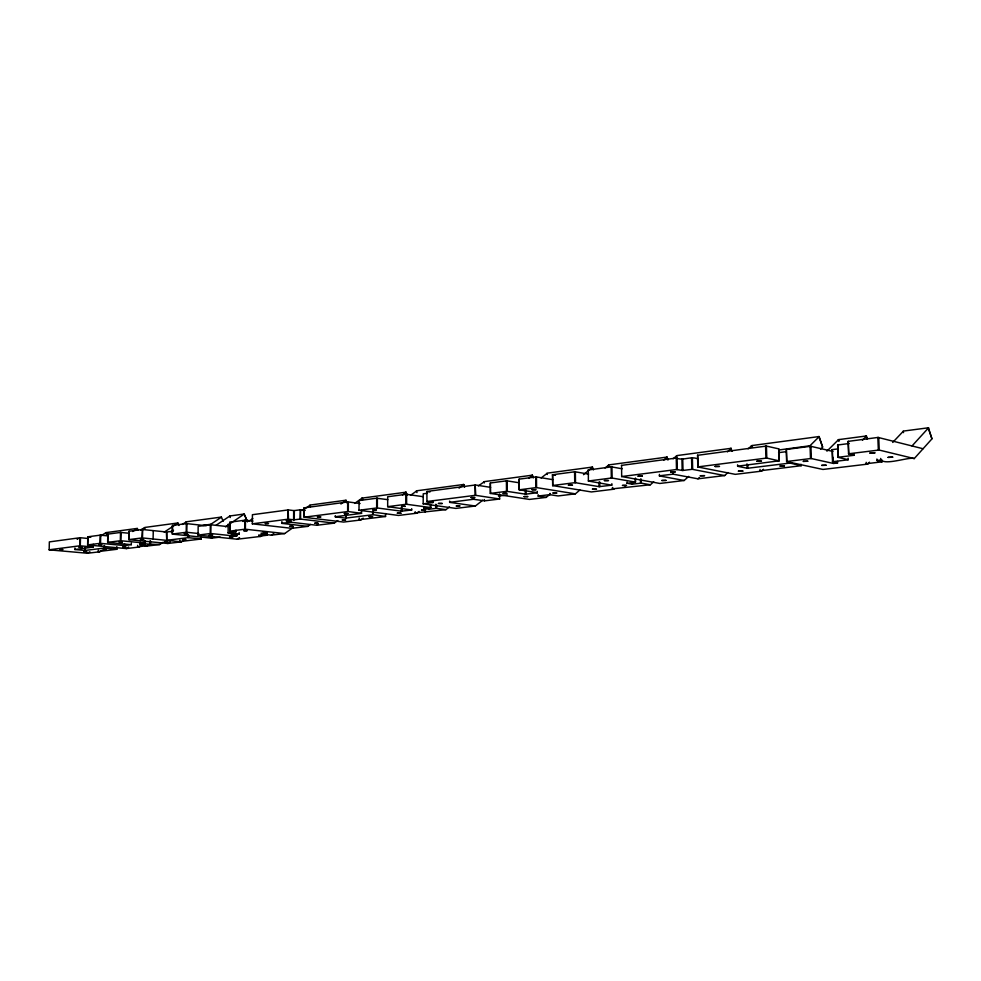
<?xml version="1.0" encoding="UTF-8"?>
<svg xmlns="http://www.w3.org/2000/svg" width="981" height="981" viewBox="0 0 981 981"><rect width="100%" height="100%" fill="white"/><g stroke="black" fill="none" stroke-linecap="round" stroke-linejoin="round"><path stroke-width="1.47" d="M363.191 518.164L360.726 519.979L359.107 519.722L385.558 516.484L385.558 513.541M411.677 508.685L411.713 509.973L387.667 506.674L387.691 496.742L406.257 494.289L423.081 496.68M335.257 516.742L361.523 513.345L361.535 510.365M372.657 512.07L372.657 514.767L345.962 518.078L346.011 514.584M373.344 511.812L373.332 514.767L385.558 516.484M419.059 511.444L416.741 513.21L398.458 515.442L358.985 510.243L376.655 507.986L376.679 498.213L387.863 499.672M411.713 509.973L401.511 511.187L377.354 507.986L377.378 498.213M345.937 518.078L345.349 514.081M358.997 510.316L359.071 500.568L376.679 498.213M359.144 519.783L359.181 518.054M335.294 515.663L335.281 516.828L345.337 518.078M337.832 520.555L334.263 523.131L300.64 519.096L300.468 509.813L299.978 519.096L293.981 519.832L288.488 519.207L288.181 509.936L287.862 519.219L252.289 523.829L291.676 528.33L307.727 526.368L310.437 524.43M304.233 507.839L304.135 517.208L347.63 511.567L347.666 501.953L304.184 507.851M360.726 519.979L343.608 522.064L304.196 517.281L304.184 507.913M307.727 526.368L281.841 523.364L281.878 521.585M334.263 523.131L316.765 525.264L290.928 522.235L290.94 520.519M293.601 519.82L293.675 510.586L288.61 509.948M294.263 519.82L294.337 510.586L300.112 509.826M266.918 533.615L266.893 535.258L261.204 534.571L261.228 532.928M261.204 534.571L262.945 534.289L262.969 532.094M228.046 532.879L235.98 531.898L229.762 531.162L244.735 529.225L244.858 520.212L252.963 521.083M292.963 527.668L284.649 533.566L245.385 529.225L245.495 520.224M252.338 523.842L252.411 514.706L288.009 509.948M263.031 534.706L260.566 536.435L259.021 536.276L259.033 534.645M228.23 524.112L228.107 532.953L239.229 534.142L231.369 535.16L231.393 532.977M229.934 522.248L229.787 531.089L229.91 522.174L244.858 520.212M236.924 535.822L235.244 536.08L235.317 534.437M235.906 531.825L235.918 530.157M236.862 534.179L236.899 535.822L231.369 535.234M239.143 534.142L239.168 532.487M201.044 538.961L201.007 536.153M201.08 535.871L201.019 539.023L179.572 541.635M262.933 534.78L260.566 536.435L237.194 539.219L197.99 535.123L210.204 533.541L210.339 524.737L227.347 526.552M235.244 536.08L210.829 533.541L210.964 524.737M179.928 540.126L179.866 541.671M186.341 523.596L172.472 525.448L172.313 534.056L186.194 532.278L186.341 523.596L206.317 525.73M198.849 533.554L186.807 532.278L186.954 523.596M172.999 531.199L166.966 531.984L166.745 540.31L187.96 537.686L188.009 534.866M201.019 538.961L188.573 537.686L188.61 535.037M198.076 535.135L198.162 526.319L210.339 524.737M142.086 529.507L129.026 531.248L128.842 539.611L141.902 537.944L142.417 529.495L166.365 531.984L166.745 540.31M220.149 537.11L211.467 538.164L172.386 534.118L172.497 525.509M137.634 545.301L137.683 546.871L139.204 547.018L141.546 545.485M163.275 542.162L159.719 544.516L140.124 543.732L140.16 542.199M183.901 540.175L181.436 541.831L142.503 537.944L142.686 529.507M140.124 543.732L144.612 543.106L144.661 541.058M144.747 544.185L144.796 541.463M159.719 544.516L146.451 546.135L144.918 545.988L144.955 544.467M145.323 544.185L145.384 541.12M149.897 543.621L149.958 540.887M150.485 543.621L150.534 541.058M153.097 538.998L153.269 530.611M120.504 532.438L107.824 534.13L107.628 542.37L120.32 540.739L120.504 532.438L128.474 533.186M144.612 543.045L120.908 540.752L121.092 532.438M107.665 542.419L131.356 544.688L124.599 545.583L124.685 544.063M129.112 531.322L128.928 539.673L167.776 543.486L181.436 541.831M131.295 544.688L131.331 543.155M102.196 550.194L99.743 551.776L98.223 551.641L98.259 550.169M100.148 535.16L87.824 536.803L87.616 544.921L99.939 543.351L100.148 535.16L108.082 535.884M124.599 545.583L100.528 543.351L100.724 535.16M104.207 545.424L104.145 548.085L85.249 550.427L85.335 547.962M104.759 546.086L104.722 548.085L116.849 549.237M107.726 542.432L107.922 534.191M116.825 546.589L116.849 549.286L98.125 551.58M85.224 550.427L84.783 547.79M87.898 536.865L87.714 544.982L126.316 548.587L139.204 547.018M84.709 550.415L74.838 549.532L93.256 547.067L93.232 544.332M74.924 549.532L74.961 548.048M928.517 427.875L912.048 445.938M866.431 436.091L862.458 440.199M268.475 523.547L265.042 523.523L268.475 523.535M592.524 467.189L583.487 474.706M731.139 448.452L727.412 451.873M880.644 458.446C881.625 467.005 909.828 456.226 914.243 458.581L931.938 438.863L928.48 427.924M892.698 442.443L903.464 431.076L928.504 427.777M786.235 449.543L786.627 461.622L822.961 469.445L867.645 464.123L869.485 462.174M317.403 516.926L320.946 516.95L317.415 516.962M826.934 451.162L838.534 439.635L866.419 435.969M820.57 449.163L822.63 447.103L819.16 436.655L809.987 445.73L810.441 447.017M314.803 523.216L318.236 523.241L314.815 523.253M697.798 466.981L735.296 474.35L761.563 471.15L763.512 469.261M659.44 474.387L659.391 475.797L673.064 474.154L697.932 478.814L724.677 475.564L727.939 472.511M748.098 448.82L751.986 445.546L819.147 436.545M346.048 500.31L340.922 504.001M697.932 478.814L699.441 477.44M724.677 475.564L692.218 469.31L682.629 470.488L676.547 469.519L621.635 476.545L659.845 483.461L684.186 480.494L688.711 476.374M459.059 488.17L463.706 484.467L416.937 490.758L410.536 495.344M612.5 488.845L650.378 484.761L653.726 481.794M673.125 458.74L677.086 455.564L731.139 448.317M663.72 460.138L667.068 457.207L668.012 460.003M345.57 520.004L342.087 519.991L345.57 519.979M142.895 544.896L139.842 544.872L142.932 544.946M538.213 494.755L538.152 496.055L549.667 494.657L558.103 495.945L575.369 493.835L579.93 489.997M605.032 467.962L609.042 464.871L667.031 457.085M221.424 517.171L210.927 524.222L211.369 525.142M537.355 492.744L525.558 494.166L506.834 491.322L490.365 493.406L529.458 499.427L546.196 497.392L550.378 493.934M463.682 484.626L464.663 487.091L463.596 484.467M541.132 477.968L547.41 473.124L592.487 467.066M177.941 523.094L164.232 532.107M528.967 478.029L532.401 475.27L533.333 477.894M432.952 500.568L433.001 502.53L423.179 503.854L455.834 508.403L475.38 506.012L482.811 500.163M137.315 528.526L132.68 531.518M532.376 475.172L484.455 481.61L478.299 485.951M415.147 512.928L445.938 509.654L449.457 506.932M184.318 533.799L187.579 533.885L184.318 533.836M402.529 494.902L406.036 492.303L407.115 495.135M354.632 503.4L362.173 498.09L405.999 492.192M316.765 525.264L318.396 524.099M416.349 491.003L416.999 492.585M262.945 534.289L271.443 535.148L273.809 533.468M809.914 445.766L778.889 449.985M302.332 510.5L310.352 505.019L345.999 500.212L347.102 503.045M237.194 539.219L239.572 537.576M249.137 521.083L252.865 518.52M225.434 526.846L244.195 514.105L247.433 521.684M211.467 538.164L213.846 536.546M215.943 525.35L229.934 515.969L244.134 514.007L247.433 521.524M211.859 536.435L208.671 536.374L211.884 536.386M167.776 543.486L170.154 541.904M171.05 531.837L173.527 530.194M182.233 524.455L186.464 521.782L221.363 517.073L223.214 521.242M146.451 546.135L148.646 544.688M126.316 548.587L128.67 547.042M140.737 530.034L144.955 527.422L177.917 522.971L178.971 525.522M49.124 549.801L79.706 545.816L79.915 537.747L49.344 541.904L49.173 549.851L87.542 553.259L89.884 551.751M100.687 535.945L106.095 532.609L137.303 528.403L138.113 530.157M232.693 537.036L229.493 537.036L232.767 537.073M247.016 530.746L243.668 530.721L247.028 530.709M210.866 524.259L202.834 525.424M59.976 549.568L63.005 549.642L60 549.618M83.986 551.727L86.953 551.812L84.035 551.788M98.836 544.688L101.938 544.749L98.836 544.737M106.083 549.483L103.14 549.348L106.107 549.421M122.049 542.248L118.995 542.113L122.085 542.186M914.243 458.581L879.086 450.034L848.528 453.798L854.01 455.282L854.022 453.627M122.907 546.944L125.936 546.993L122.981 547.03M882.066 461.72L876.94 460.518L880.705 459.966M882.066 461.793L881.686 459.586M778.779 448.955L778.926 460.862L737.638 466.183M786.186 449.457L810.674 446.281L832.93 451.432M779.086 460.825L778.755 448.869L766.431 446.097L766.799 458.078L779.012 460.849M760.042 470.782L801.33 465.693L790.11 463.093L790.061 461.622M786.578 461.536L811.042 458.495L833.396 463.437L837.553 462.995M837.627 445.018L849.141 443.51M832.084 449.666L838.412 448.832M838.081 457.293L854.01 455.282M832.513 461.732L848.136 459.795L848.148 458.164M697.516 455.319L766.296 446.073M866.223 463.731L881.784 461.855M697.798 466.907L766.664 458.053M552.475 474.743L574.927 471.763L588.575 474.117M588.171 469.973L611.445 466.87L622.138 468.783M552.61 485.509L575.087 482.652L599.183 486.662L611.752 485.166L588.355 481.021L611.703 477.98L635.529 482.137L635.394 478.029L635.357 482.235L627.104 483.265L632.034 484.185L641.182 483.143L650.378 484.761M621.427 465.399L676.24 458.053C683.463 461.144 690.943 455.589 698.129 459.034M627.055 483.363L627.031 482.002M449.641 501.095L449.641 502.358L473.406 499.28L484.81 500.837L499.721 498.998L475.773 495.356L475.172 485.006L475.074 495.356L426.919 501.512L433.013 502.456M552.695 479.648L536.153 476.901L519.084 479.145L519.219 489.813L537.355 492.67M423.179 503.854L423.24 493.811L427.385 493.259M423.939 508.465L430.659 507.618M361.56 513.333L348.316 511.567L348.365 501.953L360.088 503.523M575.369 493.835L536.423 487.582L519.219 489.813M923.072 448.746L878.069 437.428L848.038 441.389L848.565 453.884M281.841 523.364L290.928 522.235M475.012 485.031L426.919 491.456L426.931 501.598M519.219 482.787L506.736 480.813L490.365 482.971L490.488 493.382M612.61 488.82L612.622 487.496M258.947 536.202L266.893 535.258M778.558 452.67L785.928 451.714M430.647 507.557L406.318 504.234L387.667 506.674M498.471 496.067L507.336 494.951M747.816 464.614L747.829 468.231L789.95 463.069M429.371 507.962L429.298 509.188L436.373 508.354L445.938 509.654M137.598 546.809L144.918 545.988M87.542 553.259L99.743 551.776M294.312 510.586L293.748 510.586M271.443 535.148L284.649 533.566M475.074 495.356L475.736 495.344M376.655 507.986L377.354 507.986M299.978 519.096L300.64 519.096M186.194 532.278L186.807 532.278M244.735 529.225L245.385 529.225M210.204 533.541L210.829 533.541M242.687 521.389L243.962 521.303M747.829 468.231L747.13 468.219L746.97 463.89M429.298 509.188L423.976 508.538L424 507.324M246.734 521.328L247.739 521.402M93.244 547.018L80.283 545.828L80.503 537.747L87.64 538.434M87.922 536.865L90.865 537.159M300.676 509.826L305.238 510.402M425.46 511.751L425.484 509.347M415.159 513.002L416.741 513.21M475.711 485.019L490.635 487.361M449.641 502.358L475.38 506.012M426.87 491.542L429.936 491.996M538.152 496.141L546.196 497.392M552.659 485.595L591.371 491.947L614.045 489.188L612.5 488.918L612.512 487.594M673.138 474.166L673.138 472.756M552.487 474.816L555.491 475.331M490.316 483.069L490.426 493.492M659.342 475.908L684.186 480.494M588.379 481.021L588.342 469.948M552.524 474.829L552.683 485.595M621.66 476.631L621.598 465.362M747.105 468.219L737.626 466.282L737.589 464.835M761.563 471.15L760.103 470.855L760.054 469.433M697.822 466.981L697.565 455.405M832.526 461.806L837.553 462.934L837.467 461.413M848.234 459.684L838.117 457.379L837.664 445.104M867.645 464.123L866.248 463.805L866.186 462.309M832.096 449.739L832.55 461.806M822.605 446.993L818.853 436.52M931.925 438.765L928.136 427.753M106.12 532.609L106.721 533.897M105.617 532.818L106.218 534.093M144.452 527.631L145.053 528.943M185.961 521.99L186.574 523.351M229.652 516.104L230.265 517.502M309.8 505.24L310.425 506.723M362.247 498.078L362.872 499.611M361.646 498.323L362.283 499.844M405.913 492.192L406.98 494.804M483.878 481.855L484.307 482.946M532.229 475.172L533.088 477.416M546.822 473.382L547.263 474.51M592.328 467.066L593.468 469.887M608.392 465.141L608.833 466.306M666.835 457.072L667.705 459.5M676.412 455.846L676.853 457.06M730.894 448.305L732.108 451.321M752.022 445.533L752.464 446.796M751.287 445.828L751.728 447.103M838.914 439.537L839.344 440.861M838.154 439.856L838.583 441.168M866.407 436.116L867.265 438.789M866.1 435.944L867.179 439.28M903.133 431.272L903.562 432.633M878.731 437.452L879.234 450.046M877.836 437.452L878.338 450.046M876.904 459.01L876.965 460.53M848.357 441.303L848.823 453.737M837.921 444.957L838.363 457.232M834.169 461.928L834.218 463.424M833.151 457.428L833.36 463.424M832.366 449.605L832.795 461.671M810.944 446.318L811.361 458.532M810.073 446.318L810.49 458.532M801.023 464.283L801.072 465.742M786.455 449.396L786.848 461.487M765.572 446.097L765.94 458.078M697.724 455.27L698.018 466.858M692.378 457.869L692.66 469.347M691.556 457.869L691.838 469.335M682.739 459.034L683.009 470.463M681.918 459.034L682.187 470.463M677.049 458.053L677.319 469.519M676.24 458.053L676.498 469.519M641.243 479.084L641.329 483.155M640.47 479.084L640.556 483.155M632.353 482.137L632.389 484.16M625.314 486.024L625.338 487.361M611.936 466.895L612.132 478.005M611.85 483.707L611.874 485.055M611.138 466.895L611.335 478.005M599.722 481.953L599.796 486.65M598.95 482.051L599.035 486.65M575.356 471.787L575.516 482.677M574.584 471.775L574.743 482.677M552.634 474.718L552.769 485.485M550.059 493.382L550.071 494.669M537.281 491.358L537.294 492.658M536.46 476.925L536.582 487.594M535.7 476.913L535.822 487.594M526.049 490.255L526.098 494.154M525.301 489.703L525.35 494.154M519.182 479.12L519.28 489.703M507.152 480.837L507.251 491.346M506.404 480.837L506.503 491.334M499.562 493.934L499.599 499.022M484.393 499.55L484.406 500.813M473.283 498.017L473.283 499.292M436.606 504.712L436.619 508.379M435.907 504.197L435.92 508.379M430.585 504.749L430.598 507.545M430.561 504.577L430.573 507.643M424.798 509.004L424.798 511.751M415.208 511.726L415.184 513.002M406.612 494.314L406.612 504.246M405.901 494.314L405.901 504.246M402.051 507.557L402.051 511.175M401.364 507.042L401.364 511.175M807.792 461.168L803.071 461.377L807.719 461.278M459.819 505.951L456.116 506.012L459.819 505.975M638.091 476.19L642.371 476.092L638.091 476.19M471.088 497.575L474.963 497.563L471.113 497.551M821.686 465.411L826.345 465.252L821.759 465.337M661.832 480.494L666.05 480.408L661.832 480.494M670.734 472.045L675.1 471.947L670.734 472.045M503.118 493.369L507.067 493.357L503.143 493.345M869.939 453.05L874.856 452.866L869.939 453.05M700.324 475.748L704.64 475.662L700.36 475.711M524.087 496.607L527.986 496.582L524.124 496.57M347.924 513.541L344.331 513.553L347.924 513.541M888.063 457.379L892.918 457.195L888.099 457.342M532.045 489.703L536.067 489.678L532.082 489.666M715.063 466.502L719.539 466.404L715.088 466.466M369.028 516.631L372.559 516.656L369.028 516.631M372.805 509.936L376.471 509.973L372.841 509.924M552.977 493.026L556.938 493.014L553.063 492.977M738.423 471.174L742.838 471.076L738.423 471.174M568.404 485.141L572.499 485.129L568.44 485.117M756.915 461.193L761.501 461.095L756.952 461.156M397.354 513.161L400.947 513.186L397.354 513.161M401.621 506.282L405.325 506.319L401.646 506.257M592.463 489.151L596.497 489.127L592.499 489.114M780.005 466.049L784.518 465.95L780.116 465.975M604.37 480.58L608.539 480.555L604.406 480.555M421.487 510.181L425.129 510.218L421.572 510.145M438.458 503.449L442.21 503.486L438.458 503.449M622.481 485.448L626.577 485.423L622.518 485.423M263.815 532.879L267.151 532.941L263.852 532.855M286.329 520.776L289.787 520.85L286.329 520.776M289.591 526.307L292.951 526.356L289.591 526.307M140.442 539.354L143.618 539.452L140.442 539.354M164.771 541.757L167.886 541.855L164.857 541.733M182.871 539.525L186.01 539.624L182.907 539.513M209.407 534.903L212.681 535.001L209.456 534.878M77.241 539.035L77.953 538.888L77.266 539.023M79.032 547.14L82.073 547.226L79.032 547.14"/></g></svg>
